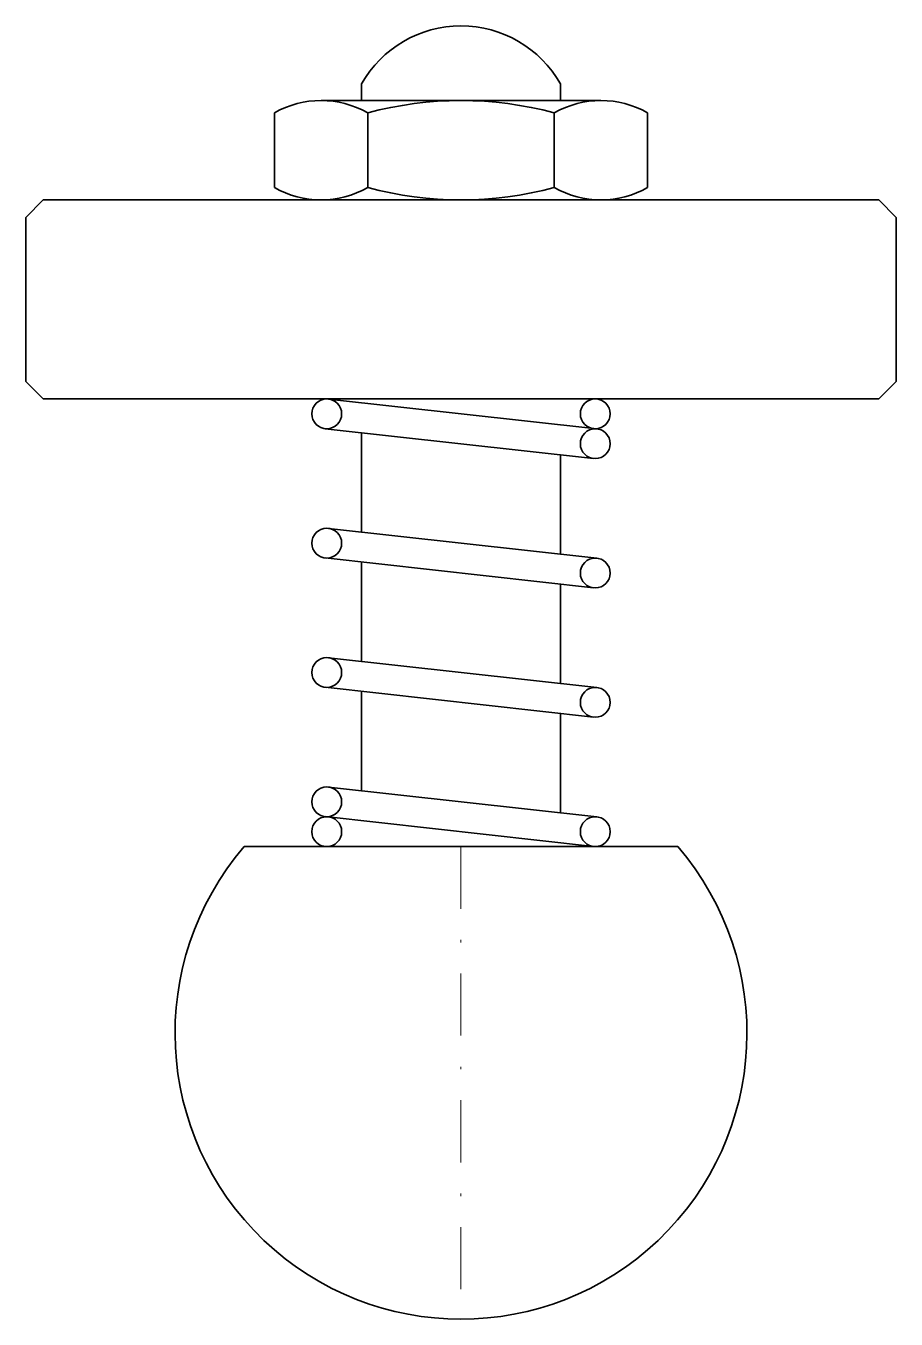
# Model space of a CAD drawing. Header units: millimetres. Extents: x -17.5 to 17.5, y 0 to 52.
import ezdxf

# ---------------------------------------------------------------- set-up
doc = ezdxf.new("R2010")
doc.units = ezdxf.units.MM
doc.header["$LTSCALE"] = 5
doc.linetypes.add('AUSGEZOGEN', pattern=[0])
doc.linetypes.add('DASHDOT', pattern=[1, 0.5, -0.25, 0, -0.25])
doc.layers.add('2', color=7, linetype='Continuous')

# ---------------------------------------------------------------- blocks, each defined once
blk = doc.blocks.new('40_001_006_nNn01')
at = {"layer": '2', "color": 7, "linetype": 'AUSGEZOGEN', "lineweight": 35}
for p, q in [((-4, 49.665), (-4, 49)), ((4, 49.665), (4, 49)), ((-5.629, 49), (5.629, 49)), ((-7.506, 45.5), (-7.506, 48.5)), ((-3.753, 45.5), (-3.753, 48.5)), ((3.753, 45.5), (3.753, 48.5)), ((7.506, 45.5), (7.506, 48.5)), ((-17.5, 44.3), (-16.8, 45)), ((16.8, 45), (-16.8, 45)), ((17.5, 44.3), (16.8, 45)), ((-17.5, 44.3), (-17.5, 37.7)), ((17.5, 37.7), (17.5, 44.3)), ((-16.8, 37), (-17.5, 37.7)), ((16.8, 37), (17.5, 37.7)), ((-16.8, 37), (16.8, 37)), ((-5.334, 36.996), (5.466, 35.796)), ((-5.466, 35.804), (5.334, 34.604)), ((-4, 35.641), (-4, 31.648)), ((4, 34.752), (4, 30.759)), ((-5.334, 31.796), (5.466, 30.596)), ((-5.466, 30.604), (5.334, 29.404)), ((-4, 30.441), (-4, 26.448)), ((4, 29.552), (4, 25.559)), ((-5.334, 26.596), (5.466, 25.396)), ((-5.466, 25.404), (5.334, 24.204)), ((-4, 25.241), (-4, 21.248)), ((4, 24.352), (4, 20.359)), ((-5.334, 21.396), (5.466, 20.196)), ((-5.466, 20.204), (5.334, 19.004))]:
    blk.add_line(p, q, dxfattribs=at)
for centre in [(-5.4, 36.4), (5.4, 36.4), (5.4, 35.2), (-5.4, 31.2), (5.4, 30), (-5.4, 26), (5.4, 24.8), (-5.4, 20.8), (-5.4, 19.6), (5.4, 19.6)]:
    blk.add_circle(centre, 0.6, dxfattribs=at)
for centre, radius, start, end in [((0, 47.407), 4.593, 29.4467, 150.5533), ((-5.629, 45.229), 3.771, 60.1583, 119.8417), ((0, 34.667), 14.333, 74.8218, 105.1782), ((5.629, 45.229), 3.771, 60.1583, 119.8417), ((-5.629, 48.771), 3.771, 240.1583, 299.8417), ((0, 59.333), 14.333, 254.8218, 285.1782), ((5.629, 48.771), 3.771, 240.1583, 299.8417)]:
    blk.add_arc(centre, radius, start, end, dxfattribs=at)
blk = doc.blocks.new('40002_006_nNn00')
blk.add_blockref('40_001_006_nNn01', (0, 0))

msp = doc.modelspace()

# ---------------------------------------------------------------- linework, layer by layer
at = {"layer": '2', "color": 7, "linetype": 'AUSGEZOGEN', "lineweight": 35}
msp.add_line((8.718, 19), (-8.718, 19), dxfattribs=at)
at = {"layer": '2', "color": 7, "linetype": 'DASHDOT', "lineweight": 18}
msp.add_line((0, 19), (0, 0), dxfattribs=at)
at = {"layer": '2', "color": 7, "linetype": 'AUSGEZOGEN', "lineweight": 35}
msp.add_arc((0, 11.5), 11.5, 139.2943, 40.7057, dxfattribs=at)

# ---------------------------------------------------------------- block references
msp.add_blockref('40002_006_nNn00', (0, 0))

doc.saveas('drawing.dxf')
